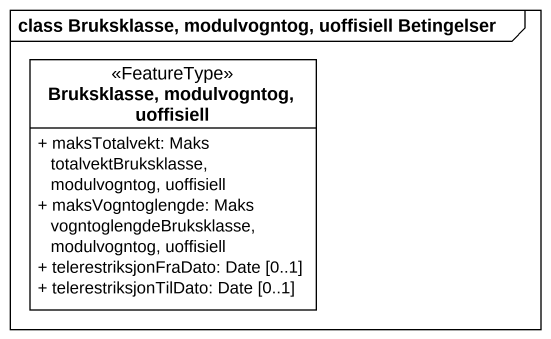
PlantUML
@startuml
mainframe class Bruksklasse, modulvogntog, uoffisiell Betingelser
hide circle
hide empty members
skinparam classAttributeIconSize 0
class "Bruksklasse, modulvogntog, uoffisiell" as Bruksklasse_modulvogntog <<FeatureType>> {
  + maksTotalvekt: Maks totalvektBruksklasse, modulvogntog, uoffisiell
  + maksVogntoglengde: Maks vogntoglengdeBruksklasse, modulvogntog, uoffisiell
  + telerestriksjonFraDato: Date [0..1]
  + telerestriksjonTilDato: Date [0..1]
}
@enduml
